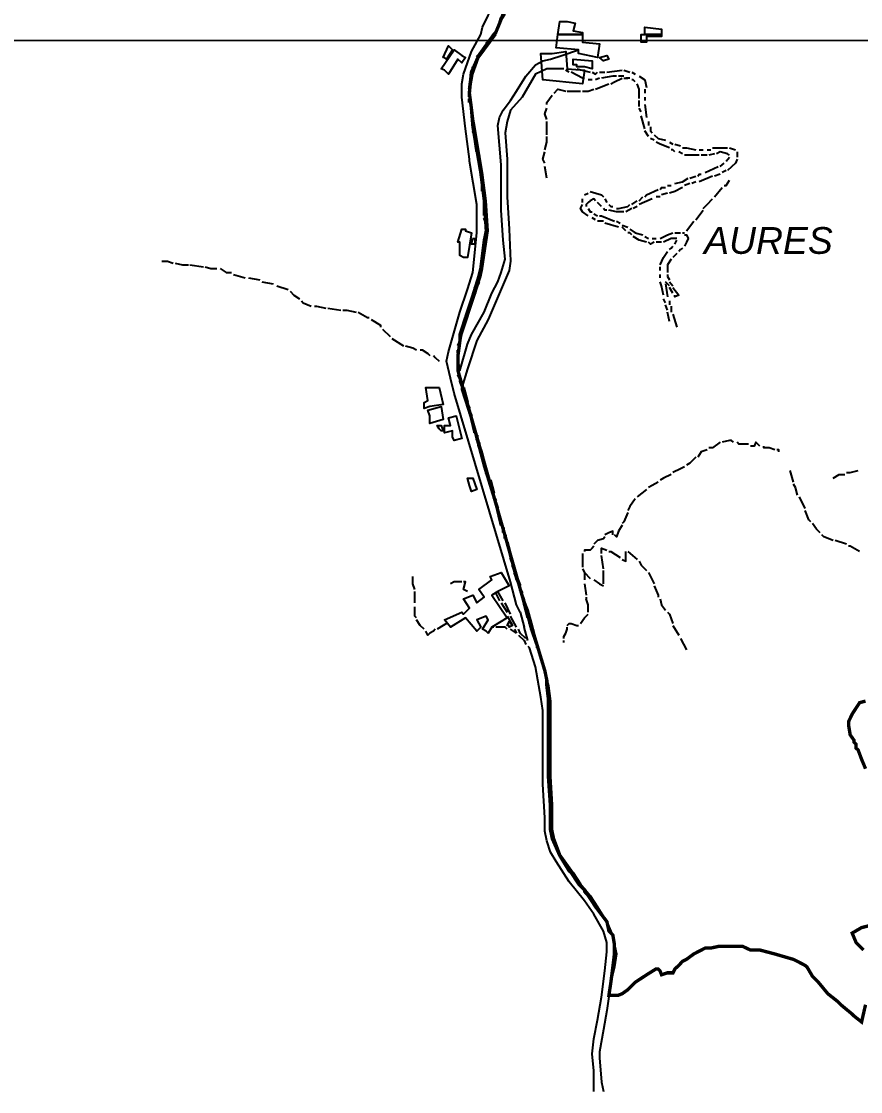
# Model space of a CAD drawing. Header units: millimetres. Extents: x -3588 to 75209, y -3737 to 38254.
# Drawn here: x 24743 to 25346, y 7110 to 7878 of the extents above; entities that cross this region are included whole.
import ezdxf

# ---------------------------------------------------------------- set-up
doc = ezdxf.new("R2010")
doc.units = ezdxf.units.MM
doc.layers.add('P', color=253, linetype='Continuous')
doc.layers.add('T', color=7, linetype='Continuous')

msp = doc.modelspace()

# ---------------------------------------------------------------- linework, layer by layer
at = {"layer": 'P'}
for points in [[(25073.351, 7868.648), (25074.488, 7874.009), (25078.729, 7882.187), (25081.257, 7887.549), (25084.09, 7891.502), (25085.498, 7895.742), (25086.906, 7898.287), (25088.043, 7899.695)], [(25084.09, 7868.648), (25084.09, 7870.057), (25086.906, 7876.826), (25090.859, 7883.596)], [(25135.462, 7877.962), (25141.111, 7876.826), (25139.703, 7871.177), (25146.472, 7870.057), (25146.472, 7868.648), (25128.692, 7868.648), (25130.1, 7877.962), (25135.462, 7877.962)], [(25094.812, 7475.693), (25054.163, 7611.196), (25051.618, 7621.919), (25048.802, 7634.066), (25050.21, 7640.835), (25058.404, 7669.338), (25063.765, 7685.726), (25067.718, 7697.857), (25070.535, 7726.375), (25070.535, 7746.7), (25065.173, 7777.747), (25065.173, 7779.155), (25062.341, 7800.888), (25059.812, 7823.758), (25059.812, 7833.36), (25060.932, 7840.13), (25066.582, 7856.501), (25073.351, 7868.648)], [(25058.404, 7627.28), (25056.98, 7638.291), (25059.812, 7653.254), (25069.126, 7681.485), (25073.351, 7695.04), (25074.488, 7700.673), (25078.729, 7727.784), (25077.304, 7749.229), (25074.488, 7769.553), (25069.126, 7802.297), (25066.582, 7815.852), (25065.173, 7826.574), (25067.718, 7840.13), (25071.943, 7852.26), (25084.09, 7868.648)], [(25138.278, 7868.648), (25146.472, 7868.648), (25146.472, 7863.271), (25158.603, 7861.863), (25157.195, 7852.26), (25143.64, 7855.093), (25143.64, 7857.638), (25127.556, 7859.046), (25128.692, 7868.648), (25138.278, 7868.648)], [(25197.844, 7868.648), (25203.205, 7868.648), (25203.205, 7867.224), (25192.483, 7867.224), (25192.483, 7863.271), (25191.075, 7863.271), (25188.53, 7863.271), (25188.53, 7868.648), (25191.075, 7868.648), (25197.844, 7868.648)], [(25191.075, 7871.177), (25191.075, 7874.009), (25203.205, 7872.585), (25203.205, 7868.648), (25191.075, 7868.648), (25191.075, 7871.177)], [(25047.393, 7852.26), (25046.257, 7852.26), (25050.21, 7860.454), (25053.027, 7857.638), (25048.802, 7850.852), (25047.393, 7852.26)], [(25047.393, 7842.946), (25044.849, 7844.083), (25054.163, 7857.638), (25059.812, 7853.685), (25062.341, 7852.26), (25059.812, 7848.323), (25056.98, 7850.852), (25050.21, 7840.13), (25047.393, 7842.946)], [(25058.404, 7627.28), (25063.765, 7646.485), (25066.582, 7653.254), (25075.896, 7669.338), (25081.257, 7682.893), (25085.498, 7691.087), (25088.043, 7697.857), (25090.859, 7707.459), (25089.451, 7720.998), (25088.043, 7742.459), (25088.043, 7757.422), (25088.043, 7775.203), (25085.498, 7803.433), (25086.906, 7809.082), (25089.451, 7814.444), (25094.812, 7821.213), (25099.053, 7827.999), (25105.823, 7838.721), (25112.592, 7846.899), (25117.954, 7849.732), (25123.315, 7850.852), (25131.509, 7853.685), (25143.64, 7857.638)], [(25124.739, 7855.093), (25134.325, 7856.501), (25135.462, 7844.083), (25147.881, 7842.946), (25146.472, 7833.36), (25117.954, 7836.177), (25116.545, 7855.093), (25124.739, 7855.093)], [(25160.027, 7850.852), (25158.603, 7852.26), (25163.964, 7853.685), (25165.389, 7850.852), (25161.436, 7849.732), (25160.027, 7850.852)], [(25130.1, 7844.083), (25120.786, 7844.083), (25112.592, 7840.13), (25102.99, 7823.758), (25094.812, 7814.444), (25092.268, 7806.25), (25090.859, 7798.072), (25092.268, 7779.155), (25092.268, 7752.061), (25093.676, 7728.904), (25094.812, 7706.05), (25093.676, 7699.265), (25078.729, 7663.977), (25070.535, 7649.013), (25063.765, 7628.689), (25059.812, 7615.149)], [(25131.509, 7844.083), (25130.1, 7844.083)], [(25132.917, 7844.083), (25130.1, 7844.083)], [(25147.881, 7845.491), (25142.231, 7845.491), (25142.231, 7846.899), (25139.703, 7846.899), (25139.703, 7850.852), (25153.242, 7849.732), (25153.242, 7844.083), (25147.881, 7845.491)], [(25142.231, 7844.083), (25151.834, 7841.538)], [(25136.87, 7841.538), (25134.325, 7842.946)], [(25147.881, 7837.313), (25146.472, 7837.313), (25138.278, 7841.538)], [(25153.242, 7836.177), (25150.425, 7836.177)], [(25153.242, 7841.538), (25155.786, 7840.13), (25157.195, 7841.538)], [(25158.603, 7837.313), (25155.786, 7836.177)], [(25158.603, 7841.538), (25162.556, 7841.538)], [(25170.75, 7838.721), (25168.205, 7838.721), (25160.027, 7837.313)], [(25163.964, 7841.538), (25174.975, 7842.946)], [(25166.797, 7833.36), (25169.342, 7834.768), (25174.975, 7837.313)], [(25176.111, 7838.721), (25172.158, 7838.721)], [(25176.111, 7842.946), (25180.352, 7841.538)], [(25176.111, 7837.313), (25178.928, 7837.313)], [(25178.928, 7837.313), (25177.519, 7837.313)], [(25180.352, 7837.313), (25178.928, 7837.313)], [(25181.76, 7841.538), (25184.289, 7840.13)], [(25184.289, 7834.768), (25182.881, 7836.177), (25181.76, 7836.177)], [(25187.122, 7838.721), (25191.075, 7836.177), (25192.483, 7830.527)], [(25126.148, 7826.574), (25128.692, 7829.407), (25134.325, 7827.999)], [(25146.472, 7827.999), (25150.425, 7827.999), (25154.65, 7829.407)], [(25155.786, 7829.407), (25158.603, 7830.527), (25165.389, 7833.36)], [(25187.122, 7822.622), (25187.122, 7829.407), (25185.713, 7833.36)], [(25191.075, 7829.407), (25191.075, 7826.574)], [(25120.786, 7818.397), (25120.786, 7819.805), (25124.739, 7825.166)], [(25135.462, 7827.999), (25139.703, 7827.999), (25145.064, 7827.999)], [(25187.122, 7816.988), (25187.122, 7818.397), (25187.122, 7821.213)], [(25191.075, 7823.758), (25191.075, 7821.213)], [(25120.786, 7807.674), (25119.378, 7811.611), (25120.786, 7815.852)], [(25188.53, 7813.035), (25187.122, 7815.852)], [(25191.075, 7818.397), (25192.483, 7809.082)], [(25120.786, 7796.664), (25120.786, 7802.297), (25120.786, 7806.25)], [(25191.075, 7800.888), (25188.53, 7810.203)], [(25193.891, 7806.25), (25193.891, 7803.433)], [(25193.891, 7795.527), (25191.075, 7799.48)], [(25195.3, 7802.297), (25195.3, 7799.48), (25196.436, 7798.072)], [(25119.378, 7785.925), (25120.786, 7791.286), (25120.786, 7795.527)], [(25197.844, 7792.711), (25195.3, 7794.119)], [(25197.844, 7796.664), (25200.677, 7794.119), (25206.038, 7792.711)], [(25208.855, 7787.349), (25202.085, 7789.878), (25199.253, 7791.286)], [(25208.855, 7791.286), (25211.399, 7789.878)], [(25212.808, 7789.878), (25216.761, 7788.758)], [(25119.378, 7776.339), (25117.954, 7779.155), (25119.378, 7784.517)], [(25212.808, 7784.517), (25211.399, 7785.925), (25209.991, 7785.925)], [(25218.169, 7783.108), (25215.624, 7784.517)], [(25218.169, 7787.349), (25221.002, 7787.349), (25227.771, 7785.925)], [(25230.316, 7785.925), (25233.132, 7785.925)], [(25235.949, 7785.925), (25238.494, 7785.925)], [(25241.326, 7783.108), (25237.085, 7781.972)], [(25239.902, 7787.349), (25242.735, 7787.349), (25250.64, 7787.349)], [(25252.049, 7781.972), (25250.64, 7783.108), (25245.263, 7784.517), (25242.735, 7783.108)], [(25252.049, 7787.349), (25256.274, 7785.925)], [(25257.41, 7784.517), (25257.41, 7780.564)], [(25230.316, 7781.972), (25227.771, 7781.972), (25219.577, 7781.972)], [(25235.949, 7781.972), (25233.132, 7781.972), (25231.724, 7781.972)], [(25245.263, 7773.794), (25248.096, 7776.339)], [(25249.504, 7777.747), (25252.049, 7780.564)], [(25257.41, 7779.155), (25256.274, 7776.339), (25250.64, 7770.962)], [(25120.786, 7765.6), (25119.378, 7773.794)], [(25223.53, 7765.6), (25227.771, 7767.025)], [(25229.179, 7767.025), (25230.316, 7768.433), (25231.724, 7768.433)], [(25239.902, 7767.025), (25230.316, 7762.784)], [(25234.541, 7769.553), (25243.855, 7773.794)], [(25245.263, 7768.433), (25241.326, 7767.025)], [(25249.504, 7770.962), (25246.688, 7769.553)], [(25207.446, 7760.239), (25209.991, 7760.239)], [(25212.808, 7761.647), (25218.169, 7762.784), (25222.41, 7765.6)], [(25223.53, 7761.647), (25219.577, 7760.239)], [(25227.771, 7762.784), (25224.938, 7761.647)], [(25248.096, 7760.239), (25249.504, 7760.239), (25252.049, 7764.192)], [(25147.881, 7753.469), (25150.425, 7754.878)], [(25151.834, 7756.014), (25160.027, 7753.469), (25161.436, 7752.061)], [(25187.122, 7749.229), (25189.666, 7752.061)], [(25191.075, 7752.061), (25192.483, 7753.469), (25200.677, 7757.422)], [(25202.085, 7752.061), (25199.253, 7752.061)], [(25202.085, 7757.422), (25203.205, 7758.831), (25206.038, 7758.831)], [(25207.446, 7754.878), (25203.205, 7753.469)], [(25218.169, 7758.831), (25212.808, 7756.014), (25208.855, 7754.878)], [(25241.326, 7752.061), (25246.688, 7758.831)], [(25150.425, 7738.506), (25146.472, 7741.323), (25145.064, 7743.867), (25146.472, 7746.7)], [(25146.472, 7748.108), (25146.472, 7749.229), (25146.472, 7750.637)], [(25155.786, 7749.229), (25154.65, 7750.637), (25151.834, 7749.229), (25150.425, 7748.108), (25149.017, 7746.7), (25149.017, 7745.276)], [(25150.425, 7743.867), (25151.834, 7741.323), (25153.242, 7741.323)], [(25160.027, 7745.276), (25157.195, 7748.108)], [(25163.964, 7742.459), (25162.556, 7742.459), (25161.436, 7743.867)], [(25162.556, 7750.637), (25163.964, 7748.108)], [(25165.389, 7746.7), (25166.797, 7745.276), (25168.205, 7745.276)], [(25170.75, 7743.867), (25172.158, 7743.867), (25178.928, 7745.276), (25180.352, 7746.7)], [(25181.76, 7743.867), (25177.519, 7741.323)], [(25181.76, 7746.7), (25185.713, 7749.229)], [(25185.713, 7745.276), (25182.881, 7743.867)], [(25196.436, 7750.637), (25187.122, 7746.7)], [(25233.132, 7743.867), (25235.949, 7746.7), (25239.902, 7750.637)], [(25155.786, 7735.689), (25153.242, 7737.098)], [(25154.65, 7739.914), (25157.195, 7738.506)], [(25158.603, 7738.506), (25160.027, 7738.506), (25169.342, 7734.553)], [(25176.111, 7741.323), (25170.75, 7741.323), (25165.389, 7742.459)], [(25227.771, 7735.689), (25233.132, 7742.459)], [(25060.932, 7708.579), (25058.404, 7709.987), (25058.404, 7719.59), (25056.98, 7719.59), (25059.812, 7728.904), (25062.341, 7728.904), (25062.341, 7727.784), (25066.582, 7726.375), (25063.765, 7708.579), (25060.932, 7708.579)], [(25161.436, 7734.553), (25157.195, 7734.553)], [(25172.158, 7730.312), (25162.556, 7733.145)], [(25170.75, 7734.553), (25173.567, 7733.145)], [(25174.975, 7731.736), (25178.928, 7730.312)], [(25177.519, 7727.784), (25174.975, 7730.312)], [(25180.352, 7728.904), (25184.289, 7726.375), (25189.666, 7724.951)], [(25221.002, 7727.784), (25226.363, 7734.553)], [(25067.718, 7718.181), (25066.582, 7718.181), (25067.718, 7722.134), (25069.126, 7722.134), (25069.126, 7718.181), (25067.718, 7718.181)], [(25181.76, 7724.951), (25180.352, 7726.375), (25178.928, 7726.375)], [(25192.483, 7719.59), (25187.122, 7720.998), (25182.881, 7723.543)], [(25191.075, 7723.543), (25193.891, 7722.134)], [(25196.436, 7722.134), (25199.253, 7722.134)], [(25202.085, 7722.134), (25207.446, 7724.951), (25211.399, 7726.375)], [(25214.216, 7722.134), (25209.991, 7722.134), (25204.614, 7719.59)], [(25212.808, 7726.375), (25214.216, 7726.375), (25216.761, 7726.375)], [(25212.808, 7718.181), (25214.216, 7720.998)], [(25218.169, 7726.375), (25219.577, 7726.375)], [(25219.577, 7724.951), (25221.002, 7724.951), (25222.41, 7722.134), (25221.002, 7719.59), (25219.577, 7716.773)], [(25197.844, 7719.59), (25195.3, 7718.181), (25193.891, 7719.59)], [(25203.205, 7719.59), (25202.085, 7719.59), (25199.253, 7719.59)], [(25208.855, 7714.228), (25209.991, 7715.365), (25211.399, 7716.773)], [(25218.169, 7715.365), (25216.761, 7714.228), (25215.624, 7712.82)], [(24844.146, 7706.05), (24848.371, 7706.05), (24852.324, 7704.626)], [(25202.085, 7703.218), (25204.614, 7708.579), (25207.446, 7712.82)], [(25209.991, 7707.459), (25207.446, 7703.218), (25207.446, 7697.857)], [(25214.216, 7711.412), (25211.399, 7708.579)], [(24853.732, 7704.626), (24859.094, 7703.218), (24863.335, 7703.218)], [(24864.471, 7703.218), (24874.057, 7701.81)], [(24875.481, 7701.81), (24879.418, 7700.673), (24883.659, 7700.673)], [(24886.204, 7700.673), (24890.429, 7697.857), (24894.382, 7697.857)], [(25202.085, 7699.265), (25202.085, 7701.81)], [(24895.806, 7696.448), (24903.984, 7693.904)], [(24906.529, 7693.904), (24914.707, 7692.495)], [(24916.131, 7691.087), (24924.309, 7689.663)], [(25202.085, 7693.904), (25202.085, 7696.448)], [(25204.614, 7681.485), (25203.205, 7688.254), (25202.085, 7691.087)], [(25208.855, 7688.254), (25206.038, 7691.087)], [(25207.446, 7696.448), (25207.446, 7695.04), (25208.855, 7692.495)], [(25208.855, 7691.087), (25209.991, 7689.663), (25211.399, 7688.254)], [(24926.853, 7688.254), (24935.031, 7685.726)], [(24936.456, 7684.301), (24938.984, 7681.485), (24943.225, 7678.94)], [(25206.038, 7689.663), (25207.446, 7680.349)], [(25211.399, 7682.893), (25208.855, 7687.134)], [(25211.399, 7687.134), (25215.624, 7681.485), (25212.808, 7680.349), (25212.808, 7681.485)], [(24944.633, 7677.532), (24945.77, 7676.124), (24951.403, 7673.579)], [(25206.038, 7676.124), (25204.614, 7678.94)], [(25207.446, 7670.762), (25206.038, 7674.715)], [(25208.855, 7677.532), (25208.855, 7674.715)], [(24953.948, 7673.579), (24955.356, 7673.579), (24962.142, 7672.171)], [(24963.55, 7672.171), (24972.864, 7670.762)], [(24974.272, 7670.762), (24977.105, 7670.762), (24983.875, 7669.338)], [(24985.283, 7669.338), (24992.052, 7665.401), (24993.189, 7665.401)], [(25208.855, 7662.568), (25207.446, 7669.338)], [(25209.991, 7673.579), (25209.991, 7669.338)], [(25211.399, 7667.93), (25214.216, 7658.615)], [(24994.597, 7663.977), (25001.367, 7660.024), (25001.367, 7658.615)], [(25002.791, 7657.207), (25008.152, 7651.846)], [(25009.561, 7650.438), (25017.754, 7645.076)], [(25019.163, 7645.076), (25024.524, 7643.652), (25027.069, 7642.244)], [(25029.885, 7642.244), (25031.294, 7642.244), (25035.246, 7639.699), (25036.655, 7638.291)], [(25039.487, 7638.291), (25040.608, 7636.882), (25043.44, 7634.066)], [(25032.702, 7603.003), (25032.702, 7604.427), (25035.246, 7605.835), (25033.838, 7615.149), (25043.44, 7615.149), (25046.257, 7603.003), (25036.655, 7601.594), (25032.702, 7600.186), (25032.702, 7603.003)], [(25099.053, 7477.101), (25088.043, 7518.887), (25075.896, 7558.4), (25066.582, 7592.28), (25059.812, 7613.741), (25059.812, 7615.149)], [(25036.655, 7594.825), (25035.246, 7599.05), (25044.849, 7601.594), (25046.257, 7592.28), (25036.655, 7589.463), (25036.655, 7594.825)], [(25053.027, 7579.861), (25053.027, 7584.102), (25047.393, 7582.678), (25047.393, 7588.039), (25051.618, 7588.039), (25050.21, 7593.416), (25055.571, 7594.825), (25059.812, 7578.725), (25054.163, 7577.317), (25053.027, 7579.861)], [(25043.44, 7585.511), (25042.016, 7588.039), (25044.849, 7588.039), (25046.257, 7584.102), (25044.849, 7584.102), (25043.44, 7585.511)], [(25245.263, 7575.908), (25239.902, 7571.955), (25237.085, 7571.955)], [(25254.865, 7575.908), (25253.457, 7577.317), (25252.049, 7577.317), (25246.688, 7575.908)], [(25265.588, 7574.5), (25264.18, 7574.5), (25258.818, 7574.5), (25257.41, 7575.908)], [(25273.782, 7573.092), (25270.965, 7575.908), (25269.829, 7573.092), (25267.012, 7573.092)], [(25235.949, 7570.547), (25231.724, 7569.139), (25229.179, 7565.186)], [(25284.504, 7570.547), (25280.551, 7571.955), (25276.598, 7571.955), (25276.598, 7573.092)], [(25287.337, 7569.139), (25287.337, 7570.547), (25285.913, 7570.547)], [(25227.771, 7565.186), (25223.53, 7560.945), (25221.002, 7559.536)], [(25209.991, 7552.767), (25204.614, 7550.222), (25202.085, 7548.814)], [(25219.577, 7558.4), (25216.761, 7556.992), (25211.399, 7554.175)], [(25298.059, 7547.39), (25295.515, 7555.584)], [(25326.562, 7550.222), (25330.803, 7552.767), (25334.756, 7552.767)], [(25336.164, 7554.175), (25338.709, 7554.175), (25344.358, 7555.584)], [(25065.173, 7544.861), (25063.765, 7550.222), (25067.718, 7550.222), (25070.535, 7542.028), (25066.582, 7540.62), (25065.173, 7544.861)], [(25200.677, 7547.39), (25196.436, 7544.861), (25193.891, 7543.453)], [(25300.876, 7538.076), (25299.468, 7543.453), (25298.059, 7545.981)], [(25192.483, 7542.028), (25185.713, 7536.667)], [(25306.237, 7528.489), (25302.3, 7536.667)], [(25184.289, 7535.259), (25180.352, 7529.898), (25178.928, 7527.065)], [(25178.928, 7525.657), (25176.111, 7518.887), (25174.975, 7517.751)], [(25310.478, 7518.887), (25309.07, 7520.295), (25306.237, 7527.065)], [(25174.975, 7516.342), (25172.158, 7512.117), (25170.75, 7508.165), (25169.342, 7509.573)], [(25317.248, 7510.981), (25314.431, 7513.526), (25311.615, 7517.751)], [(25162.556, 7508.165), (25161.436, 7506.74), (25157.195, 7505.332), (25154.65, 7502.803)], [(25168.205, 7509.573), (25168.205, 7512.117), (25165.389, 7510.981), (25162.556, 7509.573)], [(25326.562, 7505.332), (25319.792, 7508.165), (25318.384, 7509.573)], [(25154.65, 7501.379), (25153.242, 7499.971), (25151.834, 7498.562), (25147.881, 7498.562), (25147.881, 7497.426)], [(25160.027, 7496.018), (25160.027, 7497.426), (25160.027, 7499.971), (25163.964, 7498.562)], [(25336.164, 7502.803), (25327.986, 7505.332)], [(25345.478, 7497.426), (25338.709, 7501.379), (25337.573, 7501.379)], [(25146.472, 7496.018), (25146.472, 7494.609), (25146.472, 7487.84), (25146.472, 7486.416)], [(25161.436, 7485.007), (25160.027, 7494.609)], [(25165.389, 7497.426), (25166.797, 7497.426), (25173.567, 7493.201)], [(25174.975, 7491.793), (25177.519, 7490.657), (25177.519, 7496.018), (25177.519, 7497.426)], [(25178.928, 7497.426), (25185.713, 7491.793)], [(25187.122, 7490.657), (25188.53, 7487.84), (25192.483, 7483.887)], [(25077.304, 7440.405), (25074.488, 7441.829), (25078.729, 7448.599), (25077.304, 7451.143), (25070.535, 7448.599), (25073.351, 7443.238), (25070.535, 7440.405), (25062.341, 7450.007), (25051.618, 7443.238), (25047.393, 7448.599), (25059.812, 7453.96), (25060.932, 7452.552), (25065.173, 7456.777), (25060.932, 7463.562), (25067.718, 7466.091), (25070.535, 7460.73), (25075.896, 7464.682), (25071.943, 7470.332), (25081.257, 7477.101), (25080.137, 7479.646), (25088.043, 7482.479), (25093.676, 7472.876), (25085.498, 7468.923), (25081.257, 7466.091), (25092.268, 7450.007), (25081.257, 7443.238), (25078.729, 7438.997), (25077.304, 7440.405)], [(25146.472, 7485.007), (25147.881, 7482.479)], [(25147.881, 7482.479), (25147.881, 7477.101)], [(25147.881, 7482.479), (25151.834, 7478.238)], [(25161.436, 7474.285), (25161.436, 7483.887)], [(25193.891, 7482.479), (25195.3, 7479.646), (25197.844, 7474.285)], [(25025.932, 7470.332), (25024.524, 7474.285), (25024.524, 7479.646)], [(25059.812, 7475.693), (25054.163, 7475.693), (25051.618, 7474.285)], [(25063.765, 7468.923), (25060.932, 7470.332), (25062.341, 7475.693), (25060.932, 7475.693)], [(25101.582, 7453.96), (25099.053, 7459.321), (25094.812, 7475.693)], [(25099.053, 7477.101), (25104.415, 7462.154), (25107.231, 7455.368)], [(25154.65, 7477.101), (25158.603, 7474.285), (25161.436, 7472.876)], [(25025.932, 7460.73), (25025.932, 7463.562), (25025.932, 7468.923)], [(25084.09, 7467.515), (25086.906, 7462.154)], [(25089.451, 7462.154), (25085.498, 7468.923)], [(25147.881, 7474.285), (25149.017, 7466.091)], [(25197.844, 7472.876), (25200.677, 7466.091), (25200.677, 7464.682)], [(25088.043, 7460.73), (25092.268, 7453.96)], [(25094.812, 7452.552), (25090.859, 7460.73)], [(25149.017, 7464.682), (25149.017, 7463.562)], [(25150.425, 7453.96), (25150.425, 7455.368), (25150.425, 7459.321), (25149.017, 7463.562)], [(25202.085, 7463.562), (25203.205, 7459.321), (25206.038, 7455.368)], [(25027.069, 7450.007), (25025.932, 7451.143), (25025.932, 7457.913)], [(25101.582, 7453.96), (25104.415, 7443.238)], [(25107.231, 7455.368), (25109.776, 7445.766)], [(25145.064, 7445.766), (25147.881, 7450.007), (25150.425, 7452.552)], [(25207.446, 7453.96), (25208.855, 7452.552), (25211.399, 7445.766)], [(25032.702, 7441.829), (25029.885, 7444.358), (25027.069, 7448.599)], [(25048.802, 7445.766), (25046.257, 7444.358), (25042.016, 7441.829)], [(25092.268, 7451.143), (25096.221, 7444.358)], [(25093.676, 7444.358), (25092.268, 7444.358), (25093.676, 7447.19), (25096.221, 7444.358), (25093.676, 7443.238), (25093.676, 7444.358)], [(25099.053, 7443.238), (25094.812, 7451.143)], [(25109.776, 7445.766), (25114.001, 7429.682), (25117.954, 7414.719), (25121.907, 7401.18), (25123.315, 7390.169), (25123.315, 7369.844), (25123.315, 7359.106), (25123.315, 7346.975), (25123.315, 7335.965), (25124.739, 7315.64), (25124.739, 7298.132), (25126.148, 7291.362), (25130.1, 7280.64), (25139.703, 7267.085), (25145.064, 7258.907), (25151.834, 7250.713), (25157.195, 7242.519), (25163.964, 7231.796), (25166.797, 7225.027), (25168.205, 7222.194), (25169.342, 7215.425), (25170.75, 7208.655), (25169.342, 7199.341), (25166.797, 7188.33), (25163.964, 7168.006), (25161.436, 7154.451), (25158.603, 7138.367), (25158.603, 7134.126), (25160.027, 7116.634), (25161.436, 7109.848)], [(25135.462, 7444.358), (25136.87, 7445.766), (25138.278, 7445.766), (25142.231, 7444.358), (25143.64, 7444.358)], [(25211.399, 7444.358), (25215.624, 7437.588)], [(25040.608, 7441.829), (25039.487, 7440.405), (25036.655, 7438.997), (25035.246, 7437.588), (25033.838, 7440.405)], [(25082.665, 7443.238), (25081.257, 7443.238)], [(25092.268, 7441.829), (25090.859, 7443.238), (25084.09, 7443.238)], [(25099.053, 7438.997), (25094.812, 7441.829)], [(25097.629, 7441.829), (25099.053, 7438.997)], [(25105.823, 7435.044), (25101.582, 7438.997), (25100.462, 7441.829)], [(25100.462, 7437.588), (25104.415, 7433.635), (25105.823, 7430.819)], [(25107.231, 7433.635), (25104.415, 7443.238)], [(25132.917, 7435.044), (25132.917, 7436.452), (25134.325, 7438.997), (25135.462, 7441.829), (25135.462, 7443.238)], [(25107.231, 7429.682), (25108.367, 7428.274)], [(25132.917, 7432.227), (25132.917, 7433.635)], [(25216.761, 7435.044), (25221.002, 7426.866)], [(25154.65, 7109.848), (25154.65, 7124.812), (25153.242, 7136.958), (25154.65, 7147.681), (25157.195, 7161.22), (25160.027, 7177.608), (25162.556, 7196.508), (25163.964, 7210.063), (25163.964, 7216.833), (25161.436, 7225.027), (25154.65, 7237.158), (25147.881, 7246.76), (25136.87, 7260.315), (25127.556, 7274.99), (25123.315, 7281.76), (25120.786, 7289.954), (25119.378, 7296.724), (25119.378, 7306.326), (25117.954, 7330.603), (25117.954, 7353.745), (25117.954, 7383.384), (25116.545, 7392.986), (25115.137, 7401.18), (25112.592, 7414.719), (25108.367, 7428.274)]]:
    msp.add_lwpolyline(points, dxfattribs=at)
for points, const_width in [([(25349.719, 7172.231), (25346.887, 7159.812), (25341.526, 7164.053), (25340.117, 7165.461), (25331.939, 7172.231), (25329.395, 7174.775), (25324.033, 7179.016), (25322.625, 7180.136), (25315.84, 7188.33), (25311.615, 7192.555), (25307.662, 7199.341), (25306.237, 7200.461), (25300.876, 7203.294), (25298.059, 7204.702), (25284.504, 7208.655), (25273.782, 7211.472), (25267.012, 7211.472), (25261.651, 7214.016), (25257.41, 7214.016), (25248.096, 7214.016), (25243.855, 7214.016), (25238.494, 7212.88), (25234.541, 7212.88), (25226.363, 7208.655), (25221.002, 7204.702), (25218.169, 7203.294), (25215.624, 7200.461), (25212.808, 7197.933), (25211.399, 7195.1), (25208.855, 7195.1), (25207.446, 7195.1), (25203.205, 7193.692), (25202.085, 7196.508), (25200.677, 7197.933), (25199.253, 7197.933), (25192.483, 7193.692), (25184.289, 7188.33), (25178.928, 7182.969), (25174.975, 7180.136), (25172.158, 7179.016), (25165.389, 7179.016), (25166.797, 7188.33), (25168.205, 7199.341), (25169.342, 7208.655), (25169.342, 7215.425), (25168.205, 7222.194), (25165.389, 7225.027), (25163.964, 7231.796), (25155.786, 7242.519), (25150.425, 7250.713), (25147.881, 7253.529), (25147.881, 7254.666), (25143.64, 7258.907), (25138.278, 7267.085), (25136.87, 7268.221), (25130.1, 7279.231), (25124.739, 7291.362), (25123.315, 7298.132), (25123.315, 7315.64), (25121.907, 7335.965), (25121.907, 7346.975), (25121.907, 7359.106), (25121.907, 7369.844), (25121.907, 7390.169), (25121.907, 7391.578), (25120.786, 7401.18), (25120.786, 7405.117), (25119.378, 7411.902), (25114.001, 7429.682), (25109.776, 7441.829), (25108.367, 7447.19), (25056.98, 7627.28), (25056.98, 7638.291), (25058.404, 7649.013), (25058.404, 7650.438), (25058.404, 7653.254), (25067.718, 7681.485), (25071.943, 7695.04), (25073.351, 7700.673), (25075.896, 7720.998), (25077.304, 7727.784), (25075.896, 7749.229), (25073.351, 7769.553), (25067.718, 7802.297), (25066.582, 7815.852), (25065.173, 7826.574), (25066.582, 7841.538), (25071.943, 7853.685), (25082.665, 7868.648), (25084.09, 7870.057), (25086.906, 7876.826), (25089.451, 7883.596)], 2.417), ([(25340.117, 7165.461), (25331.939, 7172.231), (25329.395, 7174.775), (25324.033, 7179.016), (25322.625, 7180.136), (25315.84, 7188.33), (25311.615, 7192.555), (25307.662, 7199.341), (25306.237, 7200.461), (25300.876, 7203.294), (25298.059, 7204.702), (25284.504, 7208.655), (25273.782, 7211.472), (25267.012, 7211.472), (25261.651, 7214.016), (25257.41, 7214.016), (25248.096, 7214.016), (25243.855, 7214.016), (25238.494, 7212.88), (25234.541, 7212.88), (25226.363, 7208.655), (25221.002, 7204.702), (25218.169, 7203.294), (25215.624, 7200.461), (25212.808, 7197.933), (25211.399, 7195.1), (25208.855, 7195.1), (25207.446, 7195.1), (25203.205, 7193.692), (25202.085, 7196.508), (25200.677, 7197.933), (25199.253, 7197.933), (25192.483, 7193.692), (25184.289, 7188.33), (25178.928, 7182.969), (25174.975, 7180.136), (25172.158, 7179.016), (25165.389, 7179.016), (25166.797, 7188.33), (25168.205, 7199.341), (25169.342, 7208.655), (25169.342, 7215.425), (25168.205, 7222.194), (25165.389, 7225.027), (25163.964, 7231.796), (25155.786, 7242.519), (25150.425, 7250.713), (25147.881, 7253.529), (25147.881, 7254.666), (25143.64, 7258.907), (25138.278, 7267.085), (25136.87, 7268.221), (25130.1, 7279.231), (25124.739, 7291.362), (25123.315, 7298.132), (25123.315, 7315.64), (25121.907, 7335.965), (25121.907, 7346.975), (25121.907, 7359.106), (25121.907, 7369.844), (25121.907, 7390.169), (25121.907, 7391.578), (25120.786, 7401.18), (25120.786, 7405.117), (25119.378, 7411.902), (25114.001, 7429.682), (25109.776, 7441.829), (25108.367, 7447.19), (25056.98, 7627.28), (25056.98, 7638.291), (25058.404, 7649.013), (25058.404, 7650.438), (25058.404, 7653.254), (25067.718, 7681.485), (25071.943, 7695.04), (25073.351, 7700.673), (25075.896, 7720.998), (25077.304, 7727.784), (25075.896, 7749.229), (25073.351, 7769.553), (25067.718, 7802.297), (25066.582, 7815.852), (25065.173, 7826.574), (25066.582, 7841.538), (25071.943, 7853.685), (25082.665, 7868.648), (25084.09, 7870.057), (25086.906, 7876.826), (25089.451, 7883.596)], 1.2), ([(25084.09, 7870.057), (25086.906, 7876.826), (25088.043, 7880.779)], 2.417), ([(25081.257, 7865.816), (25082.665, 7868.648)], 2.417), ([(20623.375, 7864.407), (35824.005, 7864.407)], 1.2), ([(25070.535, 7852.26), (25071.943, 7853.685), (25077.304, 7860.454)], 2.417), ([(25077.304, 7861.863), (25080.137, 7864.407)], 2.417), ([(25067.718, 7841.538), (25067.718, 7845.491)], 2.417), ([(25069.126, 7846.899), (25070.535, 7849.732)], 2.417), ([(25065.173, 7829.407), (25066.582, 7840.13)], 2.417), ([(25065.173, 7823.758), (25065.173, 7826.574), (25065.173, 7827.999)], 2.417), ([(25065.173, 7819.805), (25065.173, 7822.622)], 2.417), ([(25067.718, 7806.25), (25066.582, 7815.852), (25066.582, 7816.988)], 2.417), ([(25067.718, 7802.297), (25067.718, 7804.841)], 2.417), ([(25069.126, 7796.664), (25067.718, 7799.48)], 2.417), ([(25070.535, 7784.517), (25069.126, 7794.119)], 2.417), ([(25071.943, 7779.155), (25071.943, 7781.972)], 2.417), ([(25073.351, 7773.794), (25071.943, 7777.747)], 2.417), ([(25074.488, 7761.647), (25073.351, 7769.553), (25073.351, 7772.386)], 2.417), ([(25074.488, 7756.014), (25074.488, 7760.239)], 2.417), ([(25075.896, 7750.637), (25075.896, 7754.878)], 2.417), ([(25075.896, 7738.506), (25075.896, 7749.229)], 2.417), ([(25077.304, 7733.145), (25075.896, 7737.098)], 2.417), ([(25077.304, 7727.784), (25077.304, 7731.736)], 2.417), ([(25075.896, 7715.365), (25075.896, 7720.998), (25077.304, 7726.375)], 2.417), ([(25074.488, 7709.987), (25075.896, 7714.228)], 2.417), ([(25074.488, 7706.05), (25074.488, 7708.579)], 2.417), ([(25071.943, 7693.904), (25071.943, 7695.04), (25073.351, 7700.673), (25074.488, 7703.218)], 2.417), ([(25070.535, 7688.254), (25071.943, 7691.087)], 2.417), ([(25065.173, 7672.171), (25067.718, 7681.485)], 2.417), ([(25069.126, 7682.893), (25069.126, 7687.134)], 2.417), ([(25063.765, 7666.809), (25063.765, 7669.338)], 2.417), ([(25058.404, 7649.013), (25058.404, 7650.438), (25058.404, 7653.254), (25060.932, 7660.024)], 2.417), ([(25060.932, 7661.16), (25062.341, 7665.401)], 2.417), ([(25056.98, 7645.076), (25058.404, 7647.605)], 2.417), ([(25056.98, 7639.699), (25056.98, 7642.244)], 2.417), ([(25056.98, 7627.28), (25056.98, 7636.882)], 2.417), ([(25058.404, 7621.919), (25056.98, 7624.752)], 2.417), ([(25059.812, 7616.558), (25058.404, 7620.511)], 2.417), ([(25063.765, 7604.427), (25060.932, 7615.149)], 2.417), ([(25065.173, 7600.186), (25063.765, 7603.003)], 2.417), ([(25066.582, 7594.825), (25065.173, 7597.641)], 2.417), ([(25069.126, 7582.678), (25066.582, 7593.416)], 2.417), ([(25070.535, 7577.317), (25070.535, 7581.27)], 2.417), ([(25071.943, 7573.092), (25071.943, 7575.908)], 2.417), ([(25075.896, 7560.945), (25073.351, 7570.547)], 2.417), ([(25077.304, 7555.584), (25075.896, 7559.536)], 2.417), ([(25078.729, 7550.222), (25077.304, 7554.175)], 2.417), ([(25082.665, 7539.212), (25080.137, 7548.814)], 2.417), ([(25084.09, 7533.851), (25082.665, 7536.667)], 2.417), ([(25085.498, 7528.489), (25084.09, 7532.442)], 2.417), ([(25088.043, 7516.342), (25085.498, 7527.065)], 2.417), ([(25089.451, 7510.981), (25089.451, 7514.934)], 2.417), ([(25090.859, 7506.74), (25090.859, 7509.573)], 2.417), ([(25094.812, 7494.609), (25092.268, 7504.212)], 2.417), ([(25096.221, 7489.248), (25094.812, 7493.201)], 2.417), ([(25097.629, 7483.887), (25096.221, 7487.84)], 2.417), ([(25101.582, 7472.876), (25097.629, 7482.479)], 2.417), ([(25102.99, 7467.515), (25101.582, 7470.332)], 2.417), ([(25104.415, 7462.154), (25102.99, 7466.091)], 2.417), ([(25107.231, 7450.007), (25104.415, 7460.73)], 2.417), ([(25108.367, 7445.766), (25108.367, 7447.19), (25108.367, 7448.599)], 2.417), ([(25111.184, 7440.405), (25109.776, 7441.829), (25109.776, 7443.238)], 2.417), ([(25114.001, 7428.274), (25114.001, 7429.682), (25111.184, 7438.997)], 2.417), ([(25349.719, 7390.169), (25345.478, 7389.033), (25340.117, 7380.855), (25337.573, 7375.478), (25337.573, 7372.661), (25338.709, 7365.892), (25341.526, 7361.939), (25341.526, 7360.53), (25342.95, 7359.106), (25342.95, 7357.698), (25342.95, 7356.289), (25344.358, 7355.153), (25346.887, 7348.384), (25349.719, 7341.614)], 2.417), ([(25349.719, 7390.169), (25345.478, 7389.033), (25340.117, 7380.855), (25337.573, 7375.478), (25337.573, 7372.661), (25338.709, 7365.892), (25341.526, 7361.939), (25341.526, 7360.53), (25342.95, 7359.106), (25342.95, 7357.698), (25342.95, 7356.289), (25344.358, 7355.153), (25346.887, 7348.384)], 1.2), ([(25379.358, 7235.749), (25346.887, 7227.571), (25340.117, 7223.619), (25342.95, 7216.833), (25348.311, 7211.472)], 2.417), ([(25346.887, 7227.571), (25340.117, 7223.619), (25342.95, 7216.833), (25348.311, 7211.472)], 1.2), ([(25346.887, 7159.812), (25341.526, 7164.053), (25340.117, 7165.461)], 1.2)]:
    msp.add_lwpolyline(points, dxfattribs=dict(at, const_width=const_width))

# ---------------------------------------------------------------- texts
at = {"layer": 'T', "insert": (25233.773, 7730.408), "char_height": 19.20446, "attachment_point": 1}
msp.add_mtext('{\\fArial|b0|i1|c0|p18;AURES}', dxfattribs=at)

doc.saveas('drawing.dxf')
